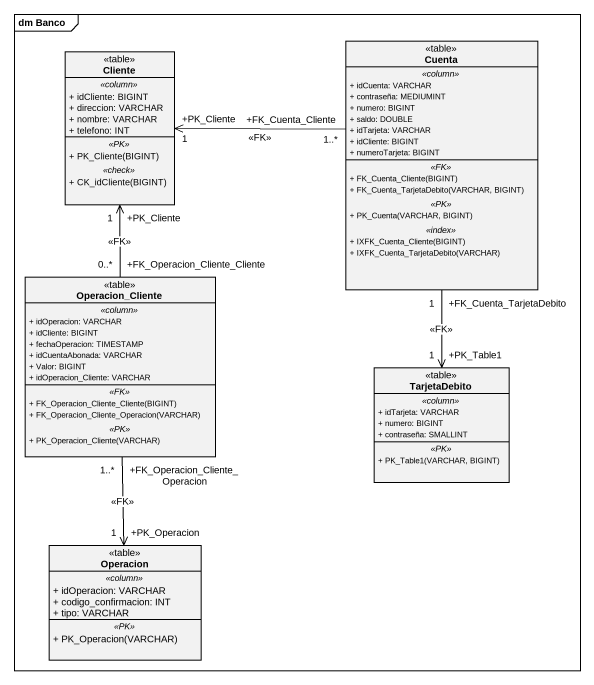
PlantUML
@startuml
mainframe dm Banco
hide circle
hide empty members
skinparam classAttributeIconSize 0
class Cliente <<table>> {
  .. <<column>> ..
  + idCliente: BIGINT
  + direccion: VARCHAR
  + nombre: VARCHAR
  + telefono: INT
  .. <<PK>> ..
  + PK_Cliente(BIGINT)
  .. <<check>> ..
  + CK_idCliente(BIGINT)
}
class Cuenta <<table>> {
  .. <<column>> ..
  + idCuenta: VARCHAR
  + contraseña: MEDIUMINT
  + numero: BIGINT
  + saldo: DOUBLE
  + idTarjeta: VARCHAR
  + idCliente: BIGINT
  + numeroTarjeta: BIGINT
  .. <<FK>> ..
  + FK_Cuenta_Cliente(BIGINT)
  + FK_Cuenta_TarjetaDebito(VARCHAR, BIGINT)
  .. <<PK>> ..
  + PK_Cuenta(VARCHAR, BIGINT)
  .. <<index>> ..
  + IXFK_Cuenta_Cliente(BIGINT)
  + IXFK_Cuenta_TarjetaDebito(VARCHAR)
}
class Operacion_Cliente <<table>> {
  .. <<column>> ..
  + idOperacion: VARCHAR
  + idCliente: BIGINT
  + fechaOperacion: TIMESTAMP
  + idCuentaAbonada: VARCHAR
  + Valor: BIGINT
  + idOperacion_Cliente: VARCHAR
  .. <<FK>> ..
  + FK_Operacion_Cliente_Cliente(BIGINT)
  + FK_Operacion_Cliente_Operacion(VARCHAR)
  .. <<PK>> ..
  + PK_Operacion_Cliente(VARCHAR)
}
class TarjetaDebito <<table>> {
  .. <<column>> ..
  + idTarjeta: VARCHAR
  + numero: BIGINT
  + contraseña: SMALLINT
  .. <<PK>> ..
  + PK_Table1(VARCHAR, BIGINT)
}
class Operacion <<table>> {
  .. <<column>> ..
  + idOperacion: VARCHAR
  + codigo_confirmacion: INT
  + tipo: VARCHAR
  .. <<PK>> ..
  + PK_Operacion(VARCHAR)
}
Cuenta "+FK_Cuenta_Cliente\n1..*" -left-> "+PK_Cliente\n1" Cliente : <<FK>>
Cuenta "+FK_Cuenta_TarjetaDebito\n1" --> "+PK_Table1\n1" TarjetaDebito : <<FK>>
Operacion_Cliente "+FK_Operacion_Cliente_Cliente\n0..*" -up-> "+PK_Cliente\n1" Cliente : <<FK>>
Operacion_Cliente "+FK_Operacion_Cliente_Operacion\n1..*" --> "+PK_Operacion\n1" Operacion : <<FK>>
@enduml
